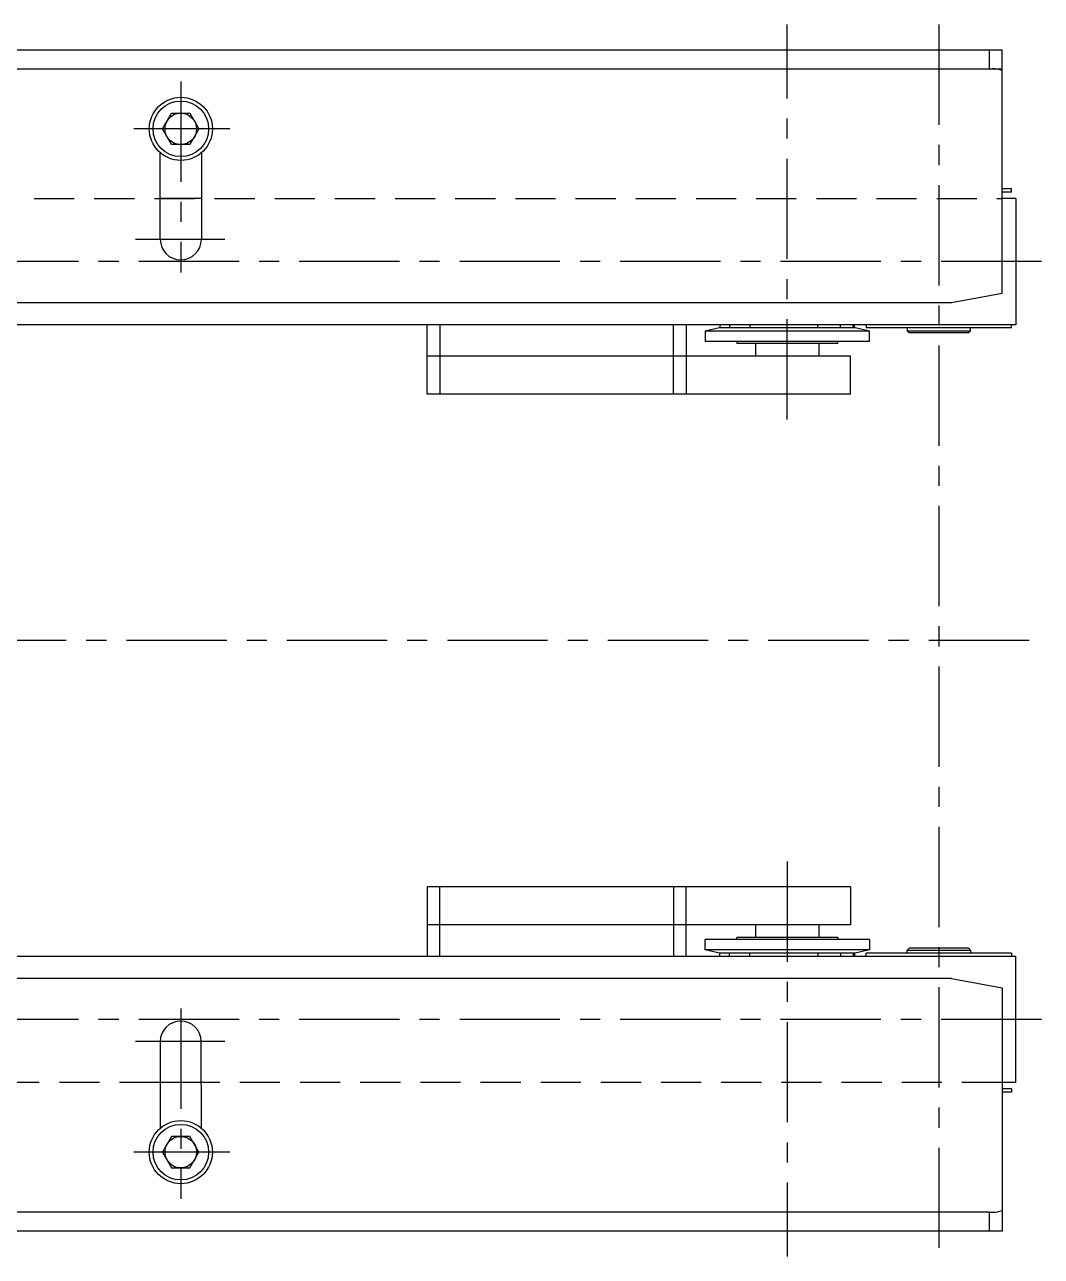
# Model space of a CAD drawing. Extents: x -5 to 1605, y -24 to 1002.
# Drawn here: x 1193 to 1353.9, y 774.4 to 969.4 of the extents above; entities that cross this region are included whole.
import ezdxf

# ---------------------------------------------------------------- set-up
doc = ezdxf.new("R2010")
doc.units = 0
doc.header["$LTSCALE"] = 0.5
doc.linetypes.add('CENTER', pattern=[50.8, 31.75, -6.35, 6.35, -6.35])
doc.linetypes.add('DASHED', pattern=[19.05, 12.7, -6.35])
for name, color, linetype in [('MSM_CENTER', 1, 'CENTER'), ('MSM_CONTINUOUS', 7, 'CONTINUOUS'), ('MSM_DASHED', 4, 'DASHED')]:
    doc.layers.add(name, color=color, linetype=linetype)

msp = doc.modelspace()

# ---------------------------------------------------------------- linework, layer by layer
at = {"layer": 'MSM_CENTER'}
for p, q in [((1313.7, 906.89), (1313.7, 969.39)), ((1337.7, 969.39), (1337.7, 774.39)), ((1217.7, 960.38), (1217.7, 930.14)), ((1225.44, 952.89), (1210.29, 952.89)), ((1224.69, 935.39), (1210.55, 935.39)), ((1353.92, 931.89), (321.52, 931.89)), ((1351.97, 871.89), (319.57, 871.89)), ((1313.7, 836.89), (1313.7, 774.39)), ((1217.7, 813.64), (1217.7, 783.49)), ((1353.92, 811.89), (321.52, 811.89)), ((1224.69, 808.39), (1210.55, 808.39)), ((1225.44, 790.89), (1210.29, 790.89))]:
    msp.add_line(p, q, dxfattribs=at)
at = {"layer": 'MSM_CONTINUOUS'}
for p, q in [((327.7, 965.39), (1347.72, 965.39)), ((1345.7, 962.39), (1345.7, 965.39)), ((1347.7, 927.39), (1347.7, 965.39)), ((329.22, 962.39), (1347.72, 962.39)), ((1214.81, 952.89), (1216.25, 955.39)), ((1216.25, 955.39), (1219.14, 955.39)), ((1219.14, 955.39), (1220.58, 952.89)), ((1216.25, 950.39), (1214.81, 952.89)), ((1220.58, 952.89), (1219.14, 950.39)), ((1219.14, 950.39), (1216.25, 950.39)), ((1214.45, 935.39), (1214.45, 949.09)), ((1220.95, 949.09), (1220.95, 935.39)), ((1220.95, 941.89), (1214.45, 941.89)), ((1349.2, 943.39), (1347.7, 943.39)), ((1349.2, 942.89), (1347.7, 942.89)), ((1349.9, 941.89), (1347.7, 941.89)), ((1349.2, 942.89), (1349.2, 943.39)), ((1349.9, 941.89), (1349.9, 921.89)), ((1339.7, 925.39), (1347.7, 926.89)), ((1347.7, 926.89), (1347.7, 927.39)), ((335.72, 925.39), (1339.72, 925.39)), ((1349.9, 921.89), (325.5, 921.89)), ((1256.7, 910.89), (1256.7, 921.89)), ((1258.7, 921.89), (1258.7, 910.89)), ((1295.7, 910.89), (1295.7, 921.89)), ((1297.7, 921.89), (1297.7, 910.89)), ((1302.97, 921.39), (1300.7, 920.86)), ((1300.7, 920.86), (1300.7, 919.21)), ((1326.7, 920.86), (1300.7, 920.86)), ((1324.42, 921.39), (1302.97, 921.39)), ((1303.04, 921.89), (1303.04, 921.39)), ((1304.57, 921.89), (1304.57, 921.39)), ((1307.78, 921.89), (1307.78, 921.39)), ((1318.55, 921.39), (1318.55, 921.89)), ((1322.12, 921.39), (1322.12, 921.89)), ((1324.13, 921.39), (1324.13, 921.89)), ((1324.35, 921.39), (1324.35, 921.89)), ((1326.7, 920.86), (1324.42, 921.39)), ((1326.2, 921.89), (1326.2, 921.39)), ((1349.2, 921.39), (1326.2, 921.39)), ((1326.7, 919.21), (1326.7, 920.86)), ((1332.7, 921.39), (1332.7, 920.89)), ((1332.7, 920.89), (1333, 920.59)), ((1332.7, 920.89), (1342.7, 920.89)), ((1342.4, 920.59), (1333, 920.59)), ((1342.4, 920.59), (1342.7, 920.89)), ((1342.7, 920.89), (1342.7, 921.39)), ((1349.2, 921.39), (1349.2, 921.89)), ((1326.7, 919.21), (1300.7, 919.21)), ((1305.7, 919.21), (1305.7, 918.89)), ((1321.7, 918.89), (1305.7, 918.89)), ((1308.7, 916.89), (1308.7, 918.89)), ((1318.7, 918.89), (1318.7, 916.89)), ((1321.7, 918.89), (1321.7, 919.21)), ((1323.7, 916.89), (1256.7, 916.89)), ((1295.7, 916.89), (1258.7, 916.89)), ((1323.7, 910.89), (1323.7, 916.89)), ((1323.7, 910.89), (1256.7, 910.89)), ((1323.7, 832.89), (1256.7, 832.89)), ((1256.7, 832.89), (1256.7, 821.89)), ((1258.7, 821.89), (1258.7, 832.89)), ((1295.7, 832.89), (1295.7, 821.89)), ((1297.7, 821.89), (1297.7, 832.89)), ((1323.7, 832.89), (1323.7, 826.89)), ((1323.7, 826.89), (1256.7, 826.89)), ((1295.7, 826.89), (1258.7, 826.89)), ((1308.7, 824.89), (1308.7, 826.89)), ((1318.7, 826.89), (1318.7, 824.89)), ((1305.7, 824.57), (1305.7, 824.89)), ((1321.7, 824.89), (1305.7, 824.89)), ((1321.7, 824.89), (1321.7, 824.57)), ((1300.7, 822.92), (1300.7, 824.57)), ((1326.7, 824.57), (1300.7, 824.57)), ((1302.97, 822.39), (1300.7, 822.92)), ((1326.7, 822.92), (1300.7, 822.92)), ((1326.7, 822.92), (1324.42, 822.39)), ((1326.7, 824.57), (1326.7, 822.92)), ((1332.7, 822.89), (1333, 823.19)), ((1342.4, 823.19), (1333, 823.19)), ((1342.4, 823.19), (1342.7, 822.89)), ((325.52, 821.89), (1349.9, 821.89)), ((1324.42, 822.39), (1302.97, 822.39)), ((1303.04, 821.89), (1303.04, 822.39)), ((1304.57, 821.89), (1304.57, 822.39)), ((1307.78, 821.89), (1307.78, 822.39)), ((1318.55, 822.39), (1318.55, 821.89)), ((1322.12, 822.39), (1322.12, 821.89)), ((1324.13, 822.39), (1324.13, 821.89)), ((1324.35, 822.39), (1324.35, 821.89)), ((1326.2, 821.89), (1326.2, 822.39)), ((1349.2, 822.39), (1326.2, 822.39)), ((1332.7, 822.39), (1332.7, 822.89)), ((1332.7, 822.89), (1342.7, 822.89)), ((1342.7, 822.89), (1342.7, 822.39)), ((1349.2, 822.39), (1349.2, 821.89)), ((1349.9, 801.89), (1349.9, 821.89)), ((1339.7, 818.39), (335.72, 818.39)), ((1339.7, 818.39), (1347.7, 816.89)), ((1347.7, 816.89), (1347.7, 778.39)), ((1214.44, 808.39), (1214.45, 794.69)), ((1220.95, 794.69), (1220.94, 808.39)), ((1220.94, 801.89), (1214.44, 801.89)), ((1349.9, 801.89), (1347.7, 801.89)), ((1349.2, 800.89), (1347.7, 800.89)), ((1349.2, 800.39), (1347.7, 800.39)), ((1349.2, 800.89), (1349.2, 800.39)), ((1216.25, 793.39), (1214.81, 790.89)), ((1219.14, 793.39), (1216.25, 793.39)), ((1220.58, 790.89), (1219.14, 793.39)), ((1214.81, 790.89), (1216.25, 788.39)), ((1219.14, 788.39), (1220.58, 790.89)), ((1216.25, 788.39), (1219.14, 788.39)), ((1345.7, 781.39), (329.72, 781.39)), ((1345.7, 778.39), (1345.7, 781.39)), ((1345.7, 781.39), (1346.2, 781.39)), ((1347.72, 778.39), (327.72, 778.39))]:
    msp.add_line(p, q, dxfattribs=at)
for centre, radius in [((1217.71, 952.89), 5), ((1217.7, 952.89), 4.4), ((1217.7, 952.89), 2.5), ((1217.7, 790.89), 5), ((1217.7, 790.89), 4.4), ((1217.7, 790.89), 2.5)]:
    msp.add_circle(centre, radius, dxfattribs=at)
for centre, radius, start, end in [((1346.2, 957.89), 4.5, 70.5288, 90), ((1217.7, 935.39), 3.25, 180.008, 0.008), ((1217.69, 808.39), 3.25, 0.008, 180.008), ((1346.2, 785.89), 4.5, 270, 289.4712)]:
    msp.add_arc(centre, radius, start, end, dxfattribs=at)
at = {"layer": 'MSM_DASHED'}
for p, q in [((327.7, 941.89), (1347.7, 941.89)), ((1347.7, 801.89), (327.7, 801.89))]:
    msp.add_line(p, q, dxfattribs=at)

doc.saveas('drawing.dxf')
